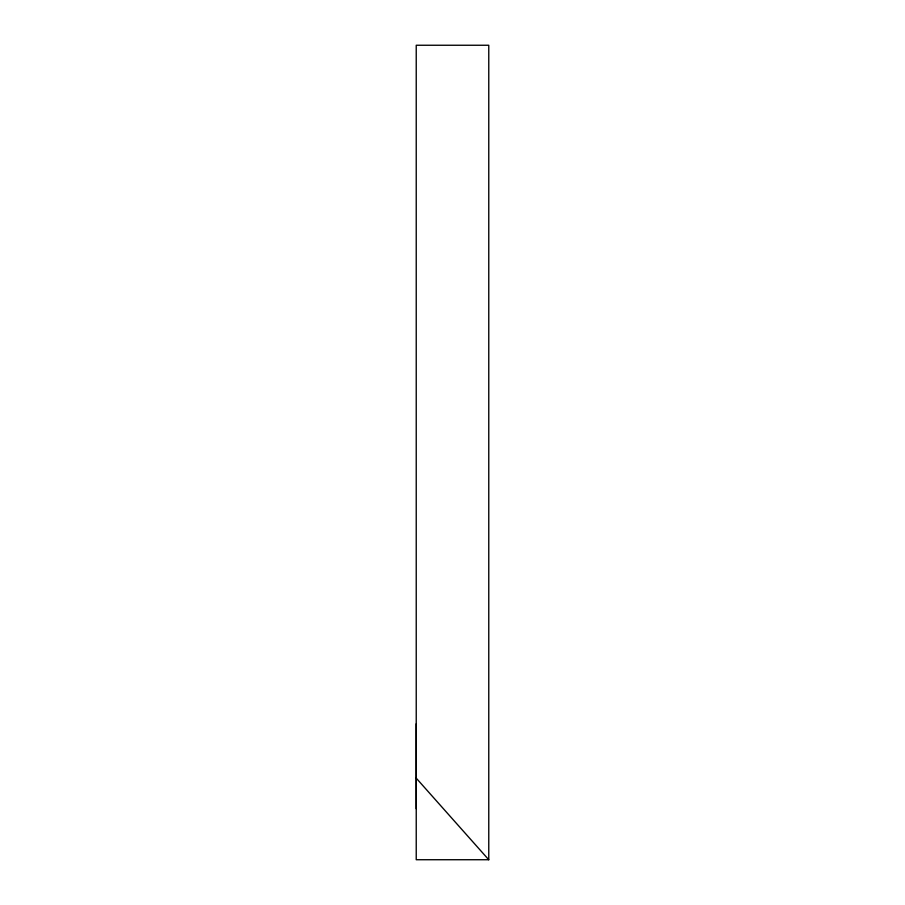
<?xml version="1.0" encoding="UTF-8"?>
<svg xmlns="http://www.w3.org/2000/svg" width="905" height="905" viewBox="0 0 905 905"><rect width="100%" height="100%" fill="white"/><g stroke="black" fill="none" stroke-linecap="round" stroke-linejoin="round"><path stroke-width="1.36" d="M416.232 808.753L416.232 723.774M488.768 859.727L416.232 859.727L416.232 45.25L488.768 45.25L488.768 859.75L416.232 778.153"/></g></svg>
